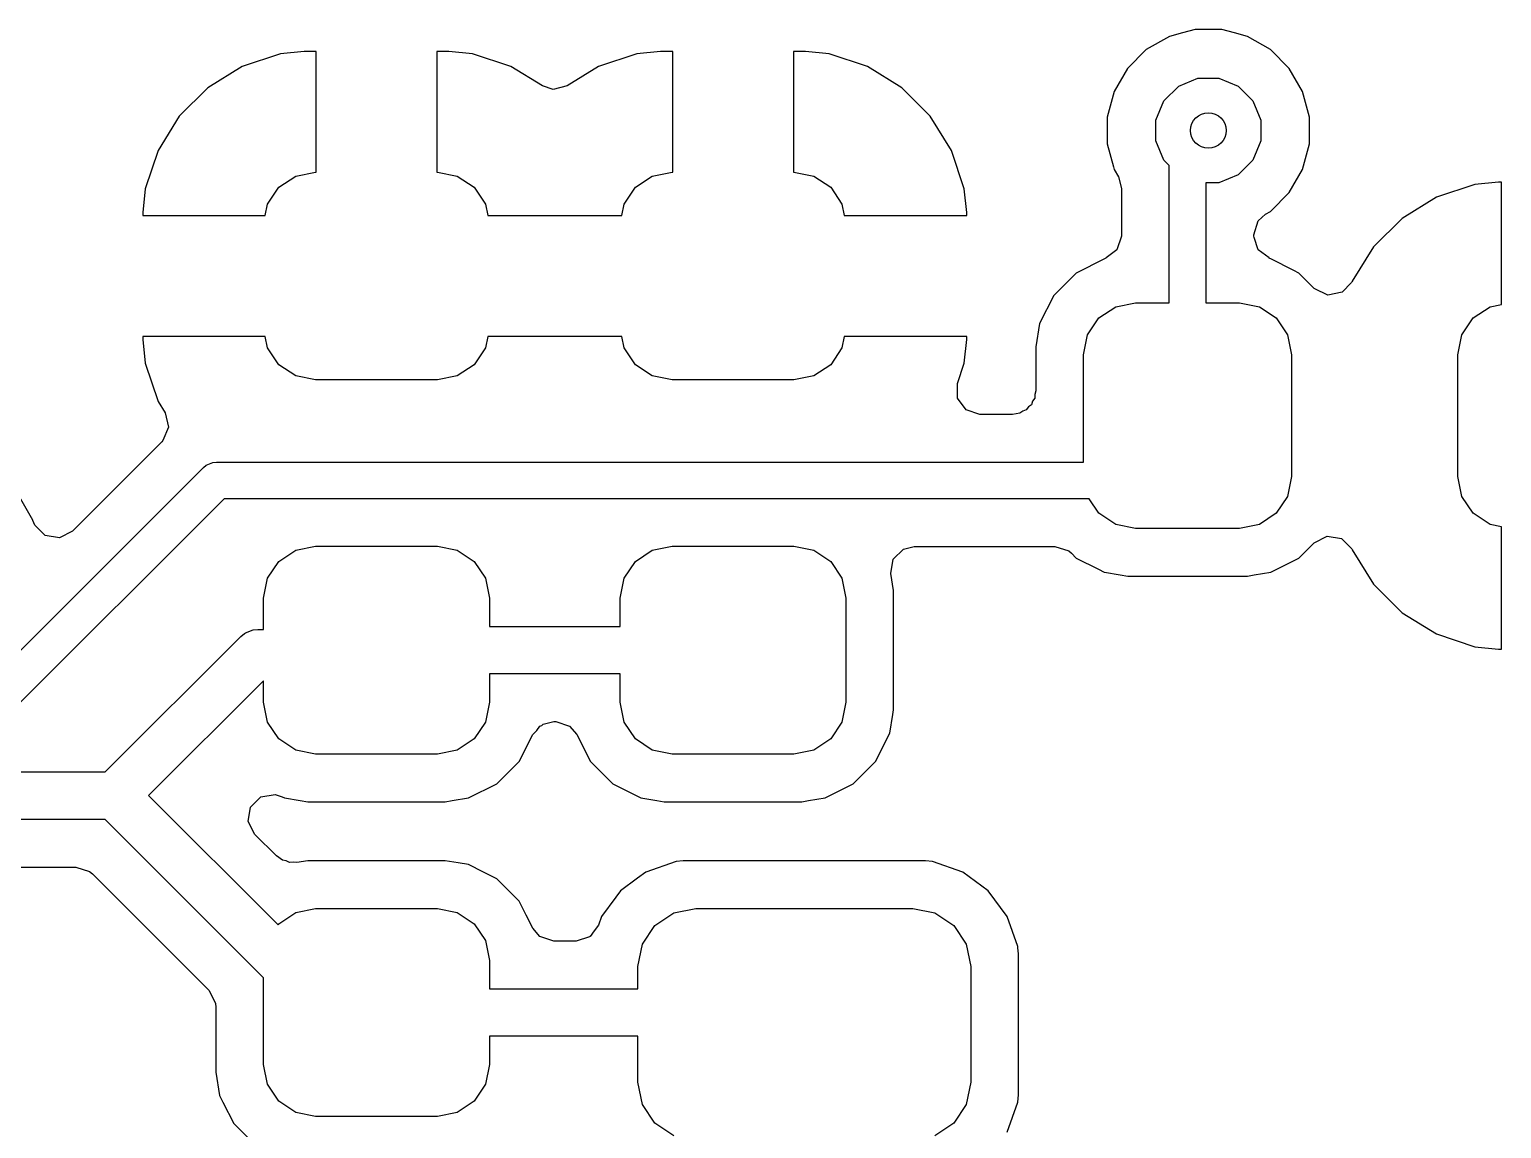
# Model space of a CAD drawing. Extents: x 2.09 to 4.51, y -4.8 to -2.93.
# Drawn here: x 3.9661 to 4.21, y -3.9725 to -3.7903 of the extents above; entities that cross this region are included whole.
import ezdxf

# ---------------------------------------------------------------- set-up
doc = ezdxf.new("R2010")
doc.units = 0
doc.header["$MEASUREMENT"] = 0
doc.layers.add('BLACK', color=7, linetype='CONTINUOUS')

msp = doc.modelspace()

# ---------------------------------------------------------------- linework, layer by layer
at = {"layer": 'BLACK', "linetype": 'CONTINUOUS'}
for p, q in [((4.15495, -3.79148), (4.15113, -3.79368)), ((4.15712, -3.7909), (4.15495, -3.79148)), ((4.15921, -3.79033), (4.15712, -3.7909)), ((4.16362, -3.79033), (4.15921, -3.79033)), ((4.16572, -3.7909), (4.16362, -3.79033)), ((4.16788, -3.79148), (4.16572, -3.7909)), ((4.1717, -3.79368), (4.16788, -3.79148)), ((4.16788, -3.79148), (4.16788, -3.79148)), ((4.01163, -3.79398), (4.00771, -3.79438)), ((4.01362, -3.79398), (4.01163, -3.79398)), ((4.01163, -3.79398), (4.01163, -3.79398)), ((4.01362, -3.81398), (4.01362, -3.79398)), ((4.01362, -3.79398), (4.01362, -3.79398)), ((4.03562, -3.79398), (4.03362, -3.79398)), ((4.03362, -3.79398), (4.03362, -3.79398)), ((4.03362, -3.79398), (4.03362, -3.81398)), ((4.03954, -3.79438), (4.03562, -3.79398)), ((4.07068, -3.79398), (4.06676, -3.79438)), ((4.07268, -3.79398), (4.07068, -3.79398)), ((4.07068, -3.79398), (4.07068, -3.79398)), ((4.07268, -3.81398), (4.07268, -3.79398)), ((4.07268, -3.79398), (4.07268, -3.79398)), ((4.09467, -3.79398), (4.09268, -3.79398)), ((4.09268, -3.79398), (4.09268, -3.79398)), ((4.09268, -3.79398), (4.09268, -3.81398)), ((4.09859, -3.79438), (4.09467, -3.79398)), ((4.15113, -3.79368), (4.14801, -3.7968)), ((4.17482, -3.7968), (4.1717, -3.79368)), ((4.1717, -3.79368), (4.1717, -3.79368)), ((4.00136, -3.79648), (3.99567, -3.79999)), ((4.00771, -3.79438), (4.00136, -3.79648)), ((4.00771, -3.79438), (4.00771, -3.79438)), ((4.04589, -3.79648), (4.03954, -3.79438)), ((4.0511, -3.7997), (4.04589, -3.79648)), ((4.06041, -3.79648), (4.0552, -3.7997)), ((4.06676, -3.79438), (4.06041, -3.79648)), ((4.06676, -3.79438), (4.06676, -3.79438)), ((4.10494, -3.79648), (4.09859, -3.79438)), ((4.11063, -3.79999), (4.10494, -3.79648)), ((4.14801, -3.7968), (4.14581, -3.80062)), ((4.1565, -3.79972), (4.15969, -3.7984)), ((4.15969, -3.7984), (4.16315, -3.7984)), ((4.16315, -3.7984), (4.16634, -3.79972)), ((4.17703, -3.80062), (4.17482, -3.7968)), ((4.17482, -3.7968), (4.17482, -3.7968)), ((3.99567, -3.79999), (3.99094, -3.80472)), ((4.05286, -3.80027), (4.0511, -3.7997)), ((4.0552, -3.7997), (4.05286, -3.80027)), ((4.11536, -3.80472), (4.11063, -3.79999)), ((4.14581, -3.80062), (4.14548, -3.80185)), ((4.15405, -3.80217), (4.1565, -3.79972)), ((4.16634, -3.79972), (4.16878, -3.80217)), ((4.17817, -3.80488), (4.17703, -3.80062)), ((4.17703, -3.80062), (4.17703, -3.80062)), ((4.17703, -3.80062), (4.17703, -3.80062)), ((4.14548, -3.80185), (4.14467, -3.80488)), ((4.15273, -3.80536), (4.15405, -3.80217)), ((4.16878, -3.80217), (4.17011, -3.80536)), ((3.99094, -3.80472), (3.98743, -3.81041)), ((4.11887, -3.81041), (4.11536, -3.80472)), ((4.14467, -3.80488), (4.14467, -3.80929)), ((4.15273, -3.80881), (4.15273, -3.80536)), ((4.17011, -3.80536), (4.17011, -3.80881)), ((4.17817, -3.80929), (4.17817, -3.80488)), ((4.15405, -3.81201), (4.15273, -3.80881)), ((4.17011, -3.80881), (4.16878, -3.81201)), ((3.98743, -3.81041), (3.98532, -3.81676)), ((4.12098, -3.81676), (4.11887, -3.81041)), ((4.14467, -3.80929), (4.14569, -3.81313)), ((4.17703, -3.81355), (4.17817, -3.80929)), ((4.14569, -3.81313), (4.14581, -3.81355)), ((4.14581, -3.81355), (4.14651, -3.81476)), ((4.15492, -3.81288), (4.15405, -3.81201)), ((4.15492, -3.83563), (4.15492, -3.81288)), ((4.16878, -3.81201), (4.16634, -3.81445)), ((4.17482, -3.81737), (4.17703, -3.81355)), ((4.00744, -3.8165), (4.01024, -3.81463)), ((4.01024, -3.81463), (4.01353, -3.81398)), ((4.01353, -3.81398), (4.01362, -3.81398)), ((4.03362, -3.81398), (4.03371, -3.81398)), ((4.03371, -3.81398), (4.03701, -3.81463)), ((4.03701, -3.81463), (4.0398, -3.8165)), ((4.0665, -3.8165), (4.06929, -3.81463)), ((4.06929, -3.81463), (4.07259, -3.81398)), ((4.07259, -3.81398), (4.07268, -3.81398)), ((4.09268, -3.81398), (4.09277, -3.81398)), ((4.09277, -3.81398), (4.09606, -3.81463)), ((4.09606, -3.81463), (4.09886, -3.8165)), ((4.14651, -3.81476), (4.14703, -3.81671)), ((4.16315, -3.81577), (4.16102, -3.81577)), ((4.16102, -3.81577), (4.16102, -3.83563)), ((4.16634, -3.81445), (4.16315, -3.81577)), ((4.20554, -3.81603), (4.19919, -3.81813)), ((4.20946, -3.81563), (4.20554, -3.81603)), ((4.20554, -3.81603), (4.20554, -3.81603)), ((4.20998, -3.81563), (4.20946, -3.81563)), ((4.20998, -3.83591), (4.20998, -3.81563)), ((4.20998, -3.81563), (4.20998, -3.81563)), ((4.20998, -3.81563), (4.20998, -3.81563)), ((3.98532, -3.81676), (3.98492, -3.82068)), ((4.00558, -3.81929), (4.00744, -3.8165)), ((4.0398, -3.8165), (4.04167, -3.81929)), ((4.06463, -3.81929), (4.0665, -3.8165)), ((4.09886, -3.8165), (4.10072, -3.81929)), ((4.12138, -3.82068), (4.12098, -3.81676)), ((4.12098, -3.81676), (4.12098, -3.81676)), ((4.14703, -3.81671), (4.14703, -3.8246)), ((4.1717, -3.82049), (4.17482, -3.81737)), ((4.19919, -3.81813), (4.1935, -3.82165)), ((3.98492, -3.82068), (3.98492, -3.8212)), ((4.0052, -3.8212), (4.00558, -3.81929)), ((4.04167, -3.81929), (4.04205, -3.8212)), ((4.06425, -3.8212), (4.06463, -3.81929)), ((4.10072, -3.81929), (4.1011, -3.8212)), ((4.12138, -3.8212), (4.12138, -3.82068)), ((4.16966, -3.82206), (4.17087, -3.82097)), ((4.17087, -3.82097), (4.1717, -3.82049)), ((3.98492, -3.8212), (3.98492, -3.8212)), ((3.98492, -3.8212), (4.0052, -3.8212)), ((4.04205, -3.8212), (4.06425, -3.8212)), ((4.1011, -3.8212), (4.12138, -3.8212)), ((4.12138, -3.8212), (4.12138, -3.8212)), ((4.16892, -3.82435), (4.16966, -3.82206)), ((4.1935, -3.82165), (4.18877, -3.82638)), ((4.14703, -3.8246), (4.14628, -3.82689)), ((4.16892, -3.8246), (4.16892, -3.82435)), ((4.16899, -3.82483), (4.16892, -3.8246)), ((4.16966, -3.82689), (4.16899, -3.82483)), ((4.1442, -3.82835), (4.13954, -3.83072)), ((4.14433, -3.8283), (4.1442, -3.82835)), ((4.14445, -3.82822), (4.14433, -3.8283)), ((4.14433, -3.8283), (4.14433, -3.8283)), ((4.14447, -3.82821), (4.14445, -3.82822)), ((4.14628, -3.82689), (4.14447, -3.82821)), ((4.14447, -3.82821), (4.14447, -3.82821)), ((4.17148, -3.82821), (4.16966, -3.82689)), ((4.17149, -3.82822), (4.17148, -3.82821)), ((4.17148, -3.82821), (4.17148, -3.82821)), ((4.17161, -3.8283), (4.17149, -3.82822)), ((4.17175, -3.82835), (4.17161, -3.8283)), ((4.17161, -3.8283), (4.17161, -3.8283)), ((4.17555, -3.83029), (4.17175, -3.82835)), ((4.18877, -3.82638), (4.18526, -3.83207)), ((4.13954, -3.83072), (4.13584, -3.83442)), ((4.17641, -3.83072), (4.17555, -3.83029)), ((4.17894, -3.83325), (4.17641, -3.83072)), ((4.17903, -3.83335), (4.17894, -3.83325)), ((4.18512, -3.83225), (4.18358, -3.8339)), ((4.18514, -3.83226), (4.18512, -3.83225)), ((4.18519, -3.83218), (4.18514, -3.83226)), ((4.18523, -3.83214), (4.18519, -3.83218)), ((4.18526, -3.83207), (4.18523, -3.83214)), ((4.13584, -3.83442), (4.13347, -3.83908)), ((4.14606, -3.83629), (4.14936, -3.83563)), ((4.14936, -3.83563), (4.15492, -3.83563)), ((4.16102, -3.83563), (4.16658, -3.83563)), ((4.16658, -3.83563), (4.16988, -3.83629)), ((4.18122, -3.83436), (4.17903, -3.83335)), ((4.18358, -3.8339), (4.18122, -3.83436)), ((4.14327, -3.83815), (4.14606, -3.83629)), ((4.16988, -3.83629), (4.17267, -3.83815)), ((4.20528, -3.83815), (4.20807, -3.83629)), ((4.20807, -3.83629), (4.20998, -3.83591)), ((4.13347, -3.83908), (4.13285, -3.84294)), ((4.13347, -3.83908), (4.13347, -3.83908)), ((4.1414, -3.84095), (4.14327, -3.83815)), ((4.17267, -3.83815), (4.17454, -3.84095)), ((4.20341, -3.84095), (4.20528, -3.83815)), ((4.0052, -3.8412), (3.98492, -3.8412)), ((3.98492, -3.8412), (3.98492, -3.8412)), ((3.98492, -3.8412), (3.98492, -3.84172)), ((3.98492, -3.84172), (3.98532, -3.84564)), ((4.00558, -3.84311), (4.0052, -3.8412)), ((4.04205, -3.8412), (4.04167, -3.84311)), ((4.06425, -3.8412), (4.04205, -3.8412)), ((4.06463, -3.84311), (4.06425, -3.8412)), ((4.1011, -3.8412), (4.10072, -3.84311)), ((4.12138, -3.8412), (4.1011, -3.8412)), ((4.12098, -3.84564), (4.12138, -3.84172)), ((4.12138, -3.84172), (4.12138, -3.8412)), ((4.12138, -3.8412), (4.12138, -3.8412)), ((4.13285, -3.84294), (4.13285, -3.85024)), ((4.14075, -3.84424), (4.1414, -3.84095)), ((4.17454, -3.84095), (4.1752, -3.84424)), ((4.20276, -3.84424), (4.20341, -3.84095)), ((4.00744, -3.8459), (4.00558, -3.84311)), ((4.04167, -3.84311), (4.0398, -3.8459)), ((4.0665, -3.8459), (4.06463, -3.84311)), ((4.10072, -3.84311), (4.09886, -3.8459)), ((4.14075, -3.86203), (4.14075, -3.84424)), ((4.1752, -3.84424), (4.1752, -3.86442)), ((4.20276, -3.86442), (4.20276, -3.84424)), ((3.98532, -3.84564), (3.98532, -3.84564)), ((3.98532, -3.84564), (3.98743, -3.85199)), ((4.01024, -3.84777), (4.00744, -3.8459)), ((4.01353, -3.84843), (4.01024, -3.84777)), ((4.03701, -3.84777), (4.03371, -3.84843)), ((4.0398, -3.8459), (4.03701, -3.84777)), ((4.06929, -3.84777), (4.0665, -3.8459)), ((4.07259, -3.84843), (4.06929, -3.84777)), ((4.09606, -3.84777), (4.09277, -3.84843)), ((4.09886, -3.8459), (4.09606, -3.84777)), ((4.11986, -3.84901), (4.12098, -3.84564)), ((4.03371, -3.84843), (4.01353, -3.84843)), ((4.09277, -3.84843), (4.07259, -3.84843)), ((4.11985, -3.84903), (4.11986, -3.84901)), ((4.11985, -3.85144), (4.11985, -3.84903)), ((4.13285, -3.85024), (4.13266, -3.85082)), ((3.98743, -3.85199), (3.9886, -3.85389)), ((4.12127, -3.85339), (4.11985, -3.85144)), ((4.13211, -3.85253), (4.13161, -3.85289)), ((4.1323, -3.85194), (4.13211, -3.85253)), ((4.13266, -3.85144), (4.1323, -3.85194)), ((4.13266, -3.85082), (4.13266, -3.85144)), ((3.9886, -3.85389), (3.98917, -3.85623)), ((4.12356, -3.85413), (4.12127, -3.85339)), ((4.12896, -3.85413), (4.12356, -3.85413)), ((4.13016, -3.85394), (4.12896, -3.85413)), ((4.13066, -3.85358), (4.13016, -3.85394)), ((4.13125, -3.85339), (4.13066, -3.85358)), ((4.13161, -3.85289), (4.13125, -3.85339)), ((3.98917, -3.85623), (3.98825, -3.85846)), ((3.98804, -3.85869), (3.97324, -3.87348)), ((3.98825, -3.85846), (3.98804, -3.85869)), ((3.99543, -3.86254), (3.99621, -3.86222)), ((3.99621, -3.86222), (3.99653, -3.86209)), ((3.99653, -3.86209), (3.99713, -3.86203)), ((3.99653, -3.86209), (3.99653, -3.86209)), ((3.99713, -3.86203), (4.14075, -3.86203)), ((3.95937, -3.89852), (3.99497, -3.86292)), ((3.99497, -3.86292), (3.99543, -3.86254)), ((3.99543, -3.86254), (3.99543, -3.86254)), ((4.1752, -3.86442), (4.17454, -3.86772)), ((4.20341, -3.86772), (4.20276, -3.86442)), ((3.99839, -3.86813), (3.96279, -3.90373)), ((3.9667, -3.87164), (3.96449, -3.86782)), ((4.14168, -3.86813), (3.99839, -3.86813)), ((4.14327, -3.87051), (4.14168, -3.86813)), ((4.17454, -3.86772), (4.17267, -3.87051)), ((4.20528, -3.87051), (4.20341, -3.86772)), ((3.96672, -3.87174), (3.9667, -3.87164)), ((3.9667, -3.87164), (3.9667, -3.87164)), ((3.96701, -3.8725), (3.96672, -3.87174)), ((4.14606, -3.87238), (4.14327, -3.87051)), ((4.17267, -3.87051), (4.16988, -3.87238)), ((4.20807, -3.87238), (4.20528, -3.87051)), ((3.96872, -3.8742), (3.96701, -3.8725)), ((3.9711, -3.87458), (3.96872, -3.8742)), ((3.97324, -3.87348), (3.9711, -3.87458)), ((4.14936, -3.87303), (4.14606, -3.87238)), ((4.16658, -3.87303), (4.14936, -3.87303)), ((4.16988, -3.87238), (4.16658, -3.87303)), ((4.17894, -3.87541), (4.18108, -3.87432)), ((4.18108, -3.87432), (4.18346, -3.87469)), ((4.18346, -3.87469), (4.18517, -3.8764)), ((4.20998, -3.87276), (4.20807, -3.87238)), ((4.20998, -3.89303), (4.20998, -3.87276)), ((4.00744, -3.87851), (4.01024, -3.87664)), ((4.01024, -3.87664), (4.01353, -3.87598)), ((4.01353, -3.87598), (4.03371, -3.87598)), ((4.03371, -3.87598), (4.03701, -3.87664)), ((4.03701, -3.87664), (4.0398, -3.87851)), ((4.0665, -3.87851), (4.06929, -3.87664)), ((4.06929, -3.87664), (4.07259, -3.87598)), ((4.07259, -3.87598), (4.09277, -3.87598)), ((4.09277, -3.87598), (4.09606, -3.87664)), ((4.09606, -3.87664), (4.09886, -3.87851)), ((4.10921, -3.87815), (4.11091, -3.87645)), ((4.11091, -3.87645), (4.11268, -3.87602)), ((4.11268, -3.87602), (4.13601, -3.87602)), ((4.13601, -3.87602), (4.1383, -3.87677)), ((4.1383, -3.87677), (4.13876, -3.87716)), ((4.17641, -3.87794), (4.17894, -3.87541)), ((4.18517, -3.8764), (4.18523, -3.87652)), ((4.18523, -3.87652), (4.18526, -3.87659)), ((4.18526, -3.87659), (4.18877, -3.88229)), ((4.00558, -3.8813), (4.00744, -3.87851)), ((4.0398, -3.87851), (4.04167, -3.8813)), ((4.06463, -3.8813), (4.0665, -3.87851)), ((4.09886, -3.87851), (4.10072, -3.8813)), ((4.10883, -3.88053), (4.10921, -3.87815)), ((4.13876, -3.87716), (4.13954, -3.87794)), ((4.13954, -3.87794), (4.14319, -3.8798)), ((4.17175, -3.88031), (4.17641, -3.87794)), ((4.00492, -3.8846), (4.00558, -3.8813)), ((4.04167, -3.8813), (4.04232, -3.8846)), ((4.06398, -3.8846), (4.06463, -3.8813)), ((4.10072, -3.8813), (4.10138, -3.8846)), ((4.10927, -3.8833), (4.10883, -3.88053)), ((4.14319, -3.8798), (4.14413, -3.88028)), ((4.14413, -3.88028), (4.1442, -3.88031)), ((4.1442, -3.88031), (4.14682, -3.88073)), ((4.14682, -3.88073), (4.14806, -3.88093)), ((4.14806, -3.88093), (4.14806, -3.88093)), ((4.14806, -3.88093), (4.16788, -3.88093)), ((4.16788, -3.88093), (4.16901, -3.88075)), ((4.16901, -3.88075), (4.17175, -3.88031)), ((4.10927, -3.90312), (4.10927, -3.8833)), ((4.18877, -3.88229), (4.1935, -3.88702)), ((4.00492, -3.88976), (4.00492, -3.8846)), ((4.04232, -3.8846), (4.04232, -3.88927)), ((4.06398, -3.88927), (4.06398, -3.8846)), ((4.10138, -3.8846), (4.10138, -3.90182)), ((4.04232, -3.88927), (4.06398, -3.88927)), ((4.1935, -3.88702), (4.19919, -3.89053)), ((3.97868, -3.91339), (4.00115, -3.89092)), ((4.00115, -3.89092), (4.00175, -3.89043)), ((4.00175, -3.89043), (4.00191, -3.89036)), ((4.00191, -3.89036), (4.00317, -3.88984)), ((4.00317, -3.88984), (4.00394, -3.88976)), ((4.00394, -3.88976), (4.00492, -3.88976)), ((4.19919, -3.89053), (4.20554, -3.89263)), ((4.20554, -3.89263), (4.20946, -3.89303)), ((4.20946, -3.89303), (4.20998, -3.89303)), ((4.00492, -3.89828), (3.98588, -3.91732)), ((4.00492, -3.90182), (4.00492, -3.89828)), ((4.06398, -3.89715), (4.04232, -3.89715)), ((4.04232, -3.89715), (4.04232, -3.90182)), ((4.06398, -3.90182), (4.06398, -3.89715)), ((4.00558, -3.90512), (4.00492, -3.90182)), ((4.04232, -3.90182), (4.04167, -3.90512)), ((4.06463, -3.90512), (4.06398, -3.90182)), ((4.10138, -3.90182), (4.10072, -3.90512)), ((4.10866, -3.90699), (4.10916, -3.90385)), ((4.10916, -3.90385), (4.10927, -3.90312)), ((4.00744, -3.90791), (4.00558, -3.90512)), ((4.04167, -3.90512), (4.0398, -3.90791)), ((4.05016, -3.90652), (4.05069, -3.90578)), ((4.05069, -3.90578), (4.05099, -3.90569)), ((4.05099, -3.90569), (4.05121, -3.90546)), ((4.05121, -3.90546), (4.05298, -3.90504)), ((4.05298, -3.90504), (4.05331, -3.90504)), ((4.05331, -3.90504), (4.05561, -3.90578)), ((4.05561, -3.90578), (4.05679, -3.90717)), ((4.0665, -3.90791), (4.06463, -3.90512)), ((4.10072, -3.90512), (4.09886, -3.90791)), ((4.01024, -3.90978), (4.00744, -3.90791)), ((4.0398, -3.90791), (4.03701, -3.90978)), ((4.04723, -3.91164), (4.04951, -3.90717)), ((4.04951, -3.90717), (4.05016, -3.90652)), ((4.05679, -3.90717), (4.05907, -3.91164)), ((4.06929, -3.90978), (4.0665, -3.90791)), ((4.09886, -3.90791), (4.09606, -3.90978)), ((4.10629, -3.91164), (4.10866, -3.90699)), ((4.01353, -3.91043), (4.01024, -3.90978)), ((4.03371, -3.91043), (4.01353, -3.91043)), ((4.03701, -3.90978), (4.03371, -3.91043)), ((4.07259, -3.91043), (4.06929, -3.90978)), ((4.09277, -3.91043), (4.07259, -3.91043)), ((4.09606, -3.90978), (4.09277, -3.91043)), ((3.76541, -3.91339), (3.97868, -3.91339)), ((4.04353, -3.91534), (4.04723, -3.91164)), ((4.05907, -3.91164), (4.06277, -3.91534)), ((4.10259, -3.91534), (4.10629, -3.91164)), ((4.03887, -3.91771), (4.04353, -3.91534)), ((4.06277, -3.91534), (4.06742, -3.91771)), ((4.09793, -3.91771), (4.10259, -3.91534)), ((3.98588, -3.91732), (4.00731, -3.93875)), ((4.00277, -3.91923), (4.00447, -3.91753)), ((4.00447, -3.91753), (4.00685, -3.91715)), ((4.00685, -3.91715), (4.00801, -3.91753)), ((4.00801, -3.91753), (4.00837, -3.91771)), ((4.00837, -3.91771), (4.01099, -3.91813)), ((4.01099, -3.91813), (4.01223, -3.91833)), ((4.01223, -3.91833), (4.01223, -3.91833)), ((4.01223, -3.91833), (4.03501, -3.91833)), ((4.03501, -3.91833), (4.03613, -3.91815)), ((4.03613, -3.91815), (4.03887, -3.91771)), ((4.06742, -3.91771), (4.07004, -3.91813)), ((4.07004, -3.91813), (4.07129, -3.91833)), ((4.07129, -3.91833), (4.07129, -3.91833)), ((4.07129, -3.91833), (4.09406, -3.91833)), ((4.09406, -3.91833), (4.09519, -3.91815)), ((4.09519, -3.91815), (4.09793, -3.91771)), ((4.00239, -3.92161), (4.00277, -3.91923)), ((3.97868, -3.92126), (3.76541, -3.92126)), ((4.00492, -3.9475), (3.97868, -3.92126)), ((4.00348, -3.92376), (4.00239, -3.92161)), ((4.00705, -3.92732), (4.00348, -3.92376)), ((4.00803, -3.92804), (4.00705, -3.92732)), ((4.00864, -3.92814), (4.00803, -3.92804)), ((4.00919, -3.92842), (4.00864, -3.92814)), ((4.0098, -3.92832), (4.00919, -3.92842)), ((4.01041, -3.92842), (4.0098, -3.92832)), ((4.01223, -3.92813), (4.01041, -3.92842)), ((4.03501, -3.92813), (4.01223, -3.92813)), ((4.01223, -3.92813), (4.01223, -3.92813)), ((4.03714, -3.92847), (4.03501, -3.92813)), ((4.03501, -3.92813), (4.03501, -3.92813)), ((4.07324, -3.92824), (4.06826, -3.92998)), ((4.07442, -3.92813), (4.07324, -3.92824)), ((4.07324, -3.92824), (4.07324, -3.92824)), ((4.11456, -3.92813), (4.07442, -3.92813)), ((4.07442, -3.92813), (4.07442, -3.92813)), ((4.11574, -3.92824), (4.11456, -3.92813)), ((4.11456, -3.92813), (4.11456, -3.92813)), ((4.12072, -3.92998), (4.11574, -3.92824)), ((4.11574, -3.92824), (4.11574, -3.92824)), ((4.11574, -3.92824), (4.11574, -3.92824)), ((4.11574, -3.92824), (4.11574, -3.92824)), ((4.11574, -3.92824), (4.11574, -3.92824)), ((3.92506, -3.92915), (3.9738, -3.92915)), ((3.9738, -3.92915), (3.97609, -3.9299)), ((3.97609, -3.9299), (3.97656, -3.9303)), ((3.97656, -3.9303), (3.99589, -3.94962)), ((4.03887, -3.92874), (4.03714, -3.92847)), ((4.04133, -3.92999), (4.03887, -3.92874)), ((4.03887, -3.92874), (4.03887, -3.92874)), ((4.04353, -3.93112), (4.04133, -3.92999)), ((4.06826, -3.92998), (4.06687, -3.93101)), ((4.06826, -3.92998), (4.06826, -3.92998)), ((4.06826, -3.92998), (4.06826, -3.92998)), ((4.12496, -3.93311), (4.12072, -3.92998)), ((4.12072, -3.92998), (4.12072, -3.92998)), ((4.12072, -3.92998), (4.12072, -3.92998)), ((4.04723, -3.93481), (4.04353, -3.93112)), ((4.06402, -3.93311), (4.06325, -3.93415)), ((4.06687, -3.93101), (4.06402, -3.93311)), ((4.06402, -3.93311), (4.06402, -3.93311)), ((4.12809, -3.93736), (4.12496, -3.93311)), ((4.04842, -3.93715), (4.04723, -3.93481)), ((4.06325, -3.93415), (4.06089, -3.93736)), ((4.00744, -3.93855), (4.01024, -3.93668)), ((4.01024, -3.93668), (4.01353, -3.93602)), ((4.01353, -3.93602), (4.03371, -3.93602)), ((4.03371, -3.93602), (4.03701, -3.93668)), ((4.03701, -3.93668), (4.0398, -3.93855)), ((4.04951, -3.93929), (4.04842, -3.93715)), ((4.06089, -3.93736), (4.06038, -3.93881)), ((4.06974, -3.93883), (4.07285, -3.93675)), ((4.07285, -3.93675), (4.07653, -3.93602)), ((4.07653, -3.93602), (4.11245, -3.93602)), ((4.11245, -3.93602), (4.11612, -3.93675)), ((4.11612, -3.93675), (4.11924, -3.93883)), ((4.12983, -3.94233), (4.12809, -3.93736)), ((4.00731, -3.93875), (4.00744, -3.93855)), ((4.0398, -3.93855), (4.04167, -3.94134)), ((4.05069, -3.94067), (4.04951, -3.93929)), ((4.05968, -3.93973), (4.05899, -3.94067)), ((4.06038, -3.93881), (4.05968, -3.93973)), ((4.06766, -3.94195), (4.06974, -3.93883)), ((4.11924, -3.93883), (4.12132, -3.94195)), ((4.04167, -3.94134), (4.04232, -3.94464)), ((4.05298, -3.94142), (4.05069, -3.94067)), ((4.0567, -3.94142), (4.05298, -3.94142)), ((4.05892, -3.94072), (4.0567, -3.94142)), ((4.05895, -3.94069), (4.05892, -3.94072)), ((4.05899, -3.94067), (4.05895, -3.94069)), ((4.06693, -3.94562), (4.06766, -3.94195)), ((4.12132, -3.94195), (4.12205, -3.94562)), ((4.12985, -3.94253), (4.12983, -3.94233)), ((4.12994, -3.94351), (4.12985, -3.94253)), ((4.04232, -3.94464), (4.04232, -3.94931)), ((4.12994, -3.95577), (4.12994, -3.94351)), ((4.12994, -3.94351), (4.12994, -3.94351)), ((4.00492, -3.96186), (4.00492, -3.9475)), ((4.06693, -3.94931), (4.06693, -3.94562)), ((4.12205, -3.94562), (4.12205, -3.96481)), ((3.99589, -3.94962), (3.99698, -3.95177)), ((4.04232, -3.94931), (4.06693, -3.94931)), ((3.99698, -3.95177), (3.99703, -3.95238)), ((3.99703, -3.95238), (3.99703, -3.96316)), ((4.06693, -3.95719), (4.04232, -3.95719)), ((4.04232, -3.95719), (4.04232, -3.96186)), ((4.06693, -3.96481), (4.06693, -3.95719)), ((4.12994, -3.96692), (4.12994, -3.95577)), ((4.00558, -3.96516), (4.00492, -3.96186)), ((4.04232, -3.96186), (4.04167, -3.96516)), ((3.99703, -3.96316), (3.99764, -3.96702)), ((4.06766, -3.96849), (4.06693, -3.96481)), ((4.12205, -3.96481), (4.12132, -3.96849)), ((3.99764, -3.96702), (3.99764, -3.96702)), ((3.99764, -3.96702), (3.99819, -3.9681)), ((4.00744, -3.96795), (4.00558, -3.96516)), ((4.04167, -3.96516), (4.0398, -3.96795)), ((4.12983, -3.9681), (4.12994, -3.96692)), ((4.12994, -3.96692), (4.12994, -3.96692)), ((3.99819, -3.9681), (4.00001, -3.97168)), ((4.01024, -3.96982), (4.00744, -3.96795)), ((4.01353, -3.97047), (4.01024, -3.96982)), ((4.03701, -3.96982), (4.03371, -3.97047)), ((4.0398, -3.96795), (4.03701, -3.96982)), ((4.06974, -3.9716), (4.06766, -3.96849)), ((4.12132, -3.96849), (4.11924, -3.9716)), ((4.12809, -3.97308), (4.12983, -3.9681)), ((4.00001, -3.97168), (4.00254, -3.97421)), ((4.03371, -3.97047), (4.01353, -3.97047)), ((4.07285, -3.97368), (4.06974, -3.9716)), ((4.11924, -3.9716), (4.11612, -3.97368))]:
    msp.add_line(p, q, dxfattribs=at)
at = {"layer": 'BLACK'}
msp.add_circle((4.16142, -3.80709), 0.00295, dxfattribs=at)
at = {"layer": 'WHITE'}
msp.add_circle((4.16142, -3.80709), 0.00295, dxfattribs=at)

doc.saveas('drawing.dxf')
